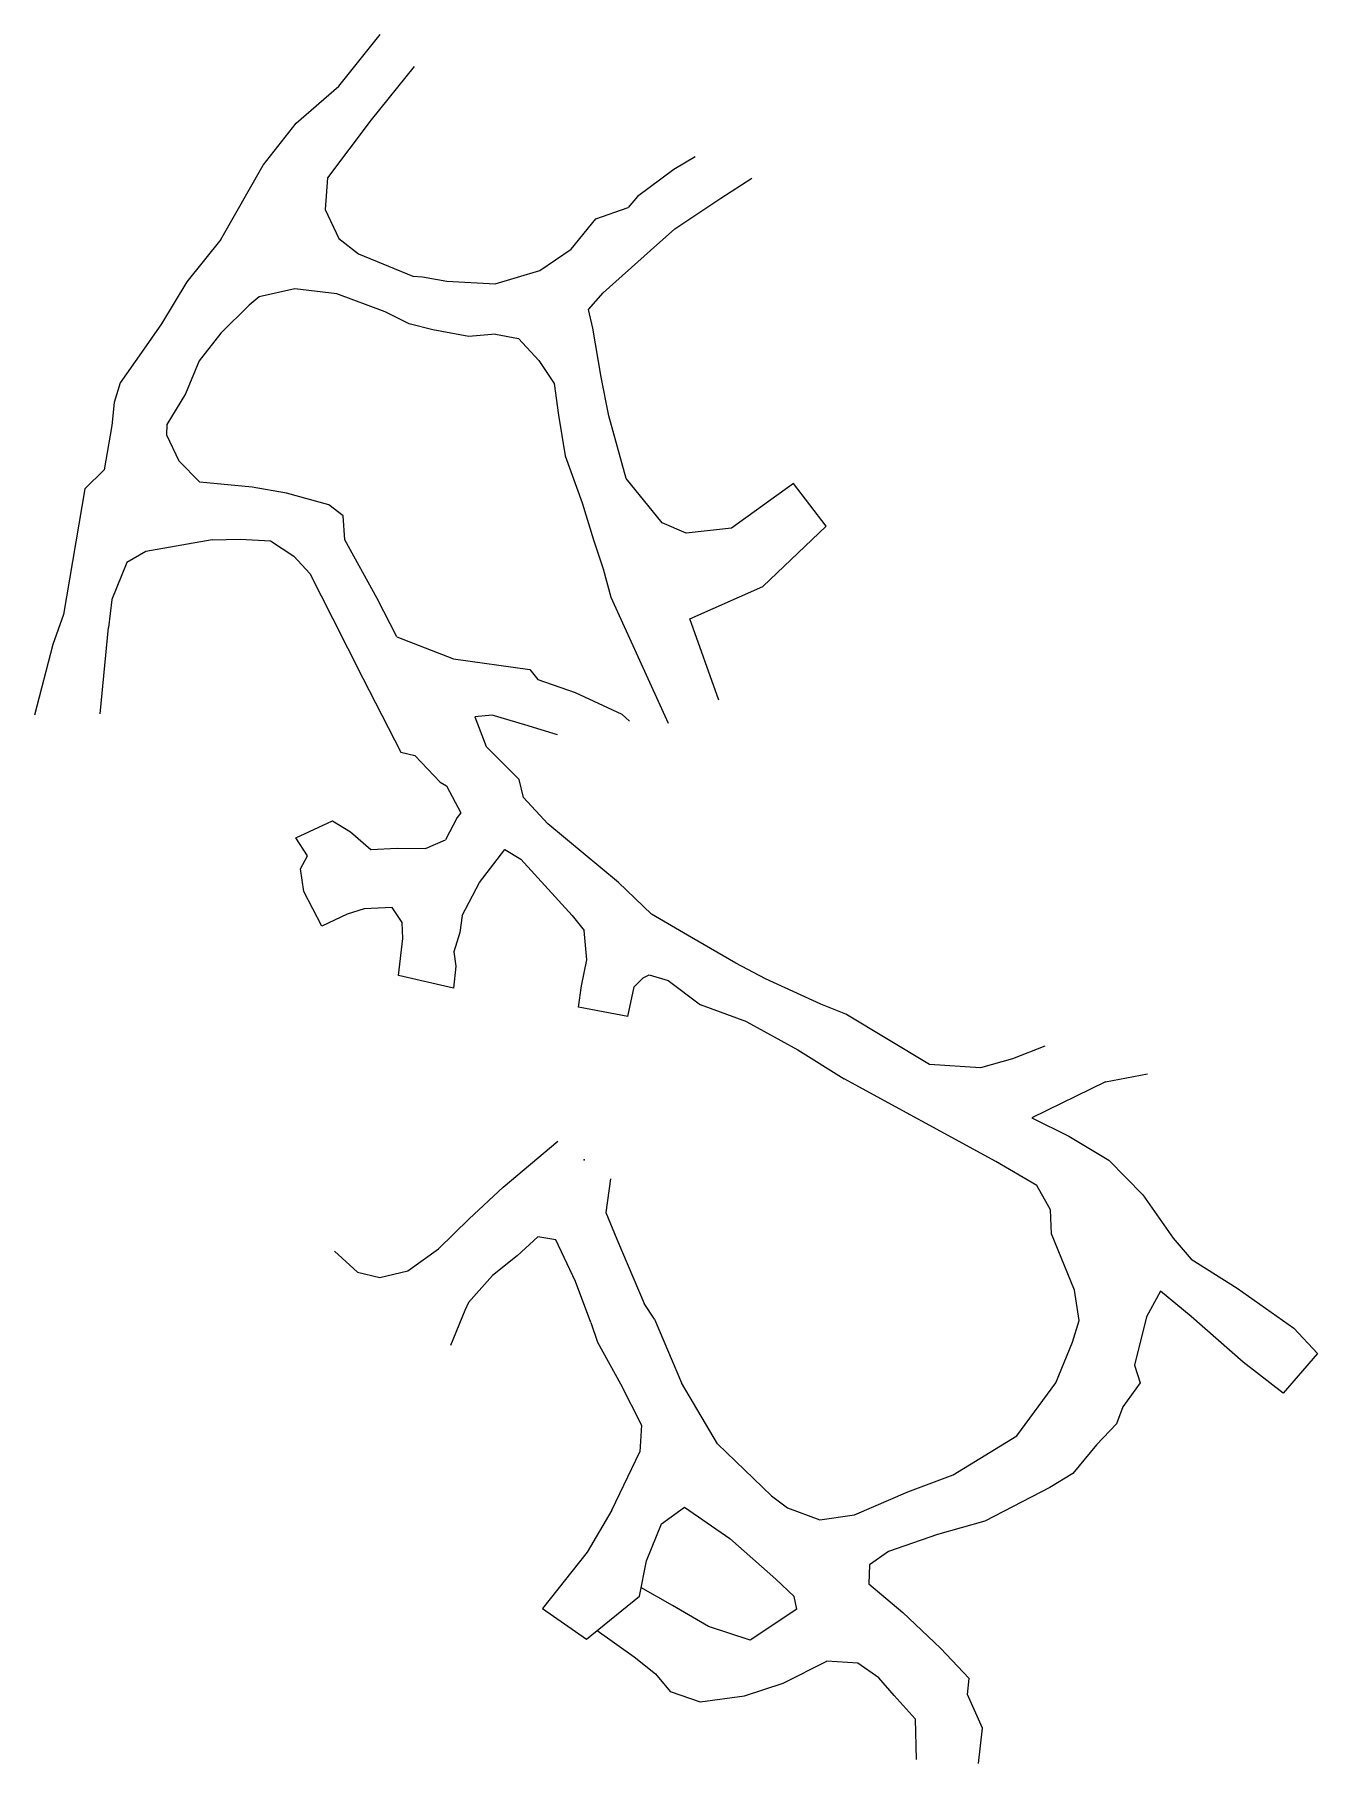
# Model space of a CAD drawing. Header units: millimetres. Extents: x 539601 to 539686, y 4477665 to 4477780.
import ezdxf

# ---------------------------------------------------------------- set-up
doc = ezdxf.new("R2010")
doc.units = ezdxf.units.MM
doc.layers.add('1570', color=220, linetype='Continuous', lineweight=0, true_color=0xff00bf)
doc.layers.add('INIT_COORD', color=5, linetype='Continuous', lineweight=25, true_color=0x0000ff)

msp = doc.modelspace()

# ---------------------------------------------------------------- linework, layer by layer
at = {"layer": '1570'}
for p, q in [((539620.9169, 4477776.457, 1596.028), (539623.6684, 4477779.885, 1596.0167)), ((539625.9314, 4477777.7667, 1596.0688), (539623.055, 4477774.222, 1596.0605)), ((539618.072, 4477773.9911, 1595.9554), (539620.9169, 4477776.457, 1596.028)), ((539615.8871, 4477771.1934, 1595.2748), (539618.072, 4477773.9911, 1595.9554)), ((539623.055, 4477774.222, 1596.0605), (539620.1476, 4477770.3646, 1595.5248)), ((539613.0719, 4477766.261, 1593.9), (539615.8871, 4477771.1934, 1595.2748)), ((539643.2046, 4477770.9093, 1598), (539640.7753, 4477769.1123, 1597.7)), ((539644.6095, 4477771.754, 1598.15), (539643.2046, 4477770.9093, 1598)), ((539620.1476, 4477770.3646, 1595.5248), (539620.0061, 4477768.2481, 1595.345)), ((539646.3183, 4477769.0067, 1597.8), (539648.3823, 4477770.3294, 1598)), ((539640.7753, 4477769.1123, 1597.7), (539640.1539, 4477768.3862, 1597.5631)), ((539643.2613, 4477766.9691, 1597.45), (539646.3183, 4477769.0067, 1597.8)), ((539620.0061, 4477768.2481, 1595.345), (539620.9067, 4477766.324, 1594.99)), ((539636.3786, 4477765.6181, 1596.3726), (539638.006, 4477767.619, 1597.0496)), ((539638.006, 4477767.619, 1597.0496), (539640.1539, 4477768.3862, 1597.5631)), ((539620.9067, 4477766.324, 1594.99), (539622.2166, 4477765.3014, 1594.8053)), ((539641.6466, 4477765.5304, 1597.2246), (539643.2613, 4477766.9691, 1597.45)), ((539613.0719, 4477766.261, 1593.9), (539610.8057, 4477763.4312, 1593.3)), ((539622.2166, 4477765.3014, 1594.8053), (539625.8393, 4477763.8112, 1594.7812)), ((539634.2732, 4477764.1991, 1595.8954), (539636.3786, 4477765.6181, 1596.3726)), ((539641.6466, 4477765.5304, 1597.2246), (539638.4869, 4477762.717, 1596.6418)), ((539631.3034, 4477763.3119, 1595.2072), (539634.2732, 4477764.1991, 1595.8954)), ((539610.8057, 4477763.4312, 1593.3), (539609.1108, 4477760.6508, 1592.7)), ((539617.9904, 4477762.9722, 1594.4396), (539615.6092, 4477762.4376, 1593.7236)), ((539620.7685, 4477762.6319, 1594.8582), (539617.9904, 4477762.9722, 1594.4396)), ((539625.8393, 4477763.8112, 1594.7812), (539626.4681, 4477763.7787, 1594.7491)), ((539626.4681, 4477763.7787, 1594.7491), (539628.0998, 4477763.4787, 1594.8846)), ((539628.0998, 4477763.4787, 1594.8846), (539631.3034, 4477763.3119, 1595.2072)), ((539614.9499, 4477761.893, 1593.35), (539613.0583, 4477760.0242, 1592.75)), ((539615.6092, 4477762.4376, 1593.7236), (539614.9499, 4477761.893, 1593.35)), ((539623.9973, 4477761.4397, 1594.9369), (539620.7685, 4477762.6319, 1594.8582)), ((539637.5243, 4477761.5965, 1596.3879), (539638.4869, 4477762.717, 1596.6418)), ((539609.1108, 4477760.6508, 1592.7), (539607.786, 4477758.7474, 1592.01)), ((539625.5841, 4477760.6346, 1594.8829), (539623.9973, 4477761.4397, 1594.9369)), ((539627.1625, 4477760.2563, 1595.0529), (539625.5841, 4477760.6346, 1594.8829)), ((539637.8178, 4477760.3642, 1596.4155), (539637.5243, 4477761.5965, 1596.3879)), ((539613.0583, 4477760.0242, 1592.75), (539611.626, 4477758.1848, 1592.1)), ((539629.5595, 4477759.796, 1595.2397), (539627.1625, 4477760.2563, 1595.0529)), ((539631.3396, 4477759.9591, 1595.3646), (539629.5595, 4477759.796, 1595.2397)), ((539631.3396, 4477759.9591, 1595.3646), (539632.8672, 4477759.662, 1595.6633)), ((539632.8672, 4477759.662, 1595.6633), (539634.2134, 4477758.2059, 1596.1929)), ((539638.3719, 4477757.0942, 1596.9929), (539637.8178, 4477760.3642, 1596.4155)), ((539607.786, 4477758.7474, 1592.01), (539606.3707, 4477756.7245, 1591.8)), ((539611.626, 4477758.1848, 1592.1), (539610.7153, 4477755.9858, 1591.85)), ((539634.2134, 4477758.2059, 1596.1929), (539635.2424, 4477756.6761, 1596.7446)), ((539606.3707, 4477756.7245, 1591.8), (539605.9728, 4477755.4194, 1591.5)), ((539610.7153, 4477755.9858, 1591.85), (539609.4658, 4477753.9399, 1591.0699)), ((539635.2424, 4477756.6761, 1596.7446), (539635.5239, 4477754.5775, 1597.113)), ((539638.8761, 4477754.5142, 1597.4574), (539638.3719, 4477757.0942, 1596.9929)), ((539605.9728, 4477755.4194, 1591.5), (539605.8153, 4477753.8708, 1591.05)), ((539605.8153, 4477753.8708, 1591.05), (539605.3058, 4477750.9239, 1590.2318)), ((539609.4658, 4477753.9399, 1591.0699), (539609.4402, 4477753.2652, 1590.9871)), ((539635.5239, 4477754.5775, 1597.113), (539635.9589, 4477751.8582, 1597.8784)), ((539640.0381, 4477750.3471, 1598.4281), (539638.8761, 4477754.5142, 1597.4574)), ((539609.4402, 4477753.2652, 1590.9871), (539610.257, 4477751.5301, 1590.1826)), ((539611.6555, 4477750.1058, 1589.8672), (539610.257, 4477751.5301, 1590.1826)), ((539635.9589, 4477751.8582, 1597.8784), (539637.0926, 4477748.7376, 1598.6799)), ((539604.0151, 4477749.6655, 1589.3831), (539605.3058, 4477750.9239, 1590.2318)), ((539642.4326, 4477747.4183, 1599.7383), (539640.0381, 4477750.3471, 1598.4281)), ((539604.0151, 4477749.6655, 1589.3831), (539602.5858, 4477741.3055, 1588.2985)), ((539615.1473, 4477749.7792, 1589.5179), (539611.6555, 4477750.1058, 1589.8672)), ((539617.4355, 4477749.3726, 1589.5291), (539615.1473, 4477749.7792, 1589.5179)), ((539620.247, 4477748.6086, 1589.5129), (539617.4355, 4477749.3726, 1589.5291)), ((539651.156, 4477750.02, 1600), (539647.042, 4477747.06, 1600)), ((539653.335, 4477747.18, 1600), (539651.156, 4477750.02, 1600)), ((539621.1971, 4477747.8752, 1589.5807), (539620.247, 4477748.6086, 1589.5129)), ((539637.0926, 4477748.7376, 1598.6799), (539637.8465, 4477746.2857, 1599.2205)), ((539621.3155, 4477746.2719, 1589.5782), (539621.1971, 4477747.8752, 1589.5807)), ((539644.0299, 4477746.7247, 1599.9489), (539642.4326, 4477747.4183, 1599.7383)), ((539647.042, 4477747.06, 1600), (539644.0299, 4477746.7247, 1599.9489)), ((539649.113, 4477743.18, 1600), (539653.335, 4477747.18, 1600)), ((539612.4955, 4477746.2809, 1589.95), (539608.0811, 4477745.5064, 1589.95)), ((539612.4955, 4477746.2809, 1589.95), (539614.3536, 4477746.3147, 1589.5001)), ((539614.3536, 4477746.3147, 1589.5001), (539616.3731, 4477746.22, 1589.4482)), ((539616.3731, 4477746.22, 1589.4482), (539617.9197, 4477745.1944, 1589.4801)), ((539623.4581, 4477742.3772, 1589.6641), (539621.3155, 4477746.2719, 1589.5782)), ((539637.8465, 4477746.2857, 1599.2205), (539638.4991, 4477744.3534, 1599.8405)), ((539606.8136, 4477744.7634, 1589.5145), (539605.817, 4477742.3146, 1588.6302)), ((539608.0811, 4477745.5064, 1589.95), (539606.8136, 4477744.7634, 1589.5145)), ((539617.9197, 4477745.1944, 1589.4801), (539618.9716, 4477744.045, 1589.5068)), ((539618.9716, 4477744.045, 1589.5068), (539620.4856, 4477741.0568, 1589.7048)), ((539638.4991, 4477744.3534, 1599.8405), (539639.0076, 4477742.4697, 1600.0773)), ((539605.817, 4477742.3146, 1588.6302), (539605.5835, 4477740.4349, 1588.2148)), ((539624.7771, 4477739.8315, 1589.7949), (539623.4581, 4477742.3772, 1589.6641)), ((539639.0076, 4477742.4697, 1600.0773), (539642.8153, 4477734.0732, 1601.4968)), ((539644.2545, 4477741.0212, 1600.4504), (539649.113, 4477743.18, 1600)), ((539602.5858, 4477741.3055, 1588.2985), (539601.8953, 4477739.3251, 1587.9166)), ((539620.4856, 4477741.0568, 1589.7048), (539622.517, 4477737.0848, 1589.5562)), ((539646.185, 4477735.6013, 1601.4919), (539644.2545, 4477741.0212, 1600.4504)), ((539605.0352, 4477734.7027, 1584.6764), (539605.5835, 4477740.4349, 1588.2148)), ((539601.8953, 4477739.3251, 1587.9166), (539600.6697, 4477734.6215, 1586.8535)), ((539624.7771, 4477739.8315, 1589.7949), (539628.5336, 4477738.3585, 1590.2393)), ((539628.5336, 4477738.3585, 1590.2393), (539633.625, 4477737.6606, 1590.6348)), ((539633.625, 4477737.6606, 1590.6348), (539634.1438, 4477736.9884, 1590.6696)), ((539622.517, 4477737.0848, 1589.5562), (539625.032, 4477732.1582, 1589.9052)), ((539634.1438, 4477736.9884, 1590.6696), (539636.6375, 4477736.1272, 1590.777)), ((539636.6375, 4477736.1272, 1590.777), (539639.7341, 4477734.6705, 1590.9548)), ((539631.1145, 4477734.6094, 1590.3965), (539629.9507, 4477734.5074, 1590.2343)), ((539629.9507, 4477734.5074, 1590.2343), (539630.7123, 4477732.5237, 1590.0869)), ((539633.2826, 4477733.9792, 1590.709), (539631.1145, 4477734.6094, 1590.3965)), ((539639.7341, 4477734.6705, 1590.9548), (539640.2387, 4477734.2206, 1590.8434)), ((539635.4488, 4477733.3068, 1590.8895), (539633.2826, 4477733.9792, 1590.709)), ((539625.032, 4477732.1582, 1589.9052), (539625.9578, 4477731.9398, 1589.9366)), ((539625.9578, 4477731.9398, 1589.9366), (539627.6586, 4477730.1482, 1589.8571)), ((539632.9069, 4477730.3351, 1590.4928), (539630.7123, 4477732.5237, 1590.0869)), ((539627.6586, 4477730.1482, 1589.8571), (539628.0668, 4477729.9221, 1590.3373)), ((539628.0668, 4477729.9221, 1590.3373), (539629.0273, 4477728.1233, 1590.4249)), ((539633.2083, 4477729.1347, 1590.6279), (539632.9069, 4477730.3351, 1590.4928)), ((539634.8142, 4477727.3861, 1590.7081), (539633.2083, 4477729.1347, 1590.6279)), ((539618.0577, 4477726.4438, 1590.9779), (539620.4971, 4477727.5759, 1591.1213)), ((539620.4971, 4477727.5759, 1591.1213), (539621.6931, 4477726.8477, 1590.8132)), ((539628.7761, 4477727.8137, 1590.764), (539628.011, 4477726.3114, 1590.9054)), ((539629.0273, 4477728.1233, 1590.4249), (539628.7761, 4477727.8137, 1590.764)), ((539639.518, 4477723.4804, 1590.4056), (539634.8142, 4477727.3861, 1590.7081)), ((539618.8219, 4477725.2596, 1590.8994), (539618.0577, 4477726.4438, 1590.9779)), ((539621.6931, 4477726.8477, 1590.8132), (539623.0458, 4477725.6871, 1590.662)), ((539626.68, 4477725.7473, 1590.86), (539628.011, 4477726.3114, 1590.9054)), ((539618.3544, 4477724.3902, 1590.8394), (539618.8219, 4477725.2596, 1590.8994)), ((539623.0458, 4477725.6871, 1590.662), (539624.7937, 4477725.7766, 1590.6703)), ((539624.7937, 4477725.7766, 1590.6703), (539626.68, 4477725.7473, 1590.86)), ((539630.2708, 4477723.4929, 1590.7854), (539631.9597, 4477725.6742, 1590.7107)), ((539631.9597, 4477725.6742, 1590.7107), (539633.0231, 4477725.0318, 1590.5931)), ((539633.0231, 4477725.0318, 1590.5931), (539636.4391, 4477721.282, 1590.5179)), ((539618.5912, 4477722.8827, 1590.7382), (539618.3544, 4477724.3902, 1590.8394)), ((539619.7896, 4477720.5836, 1590.6794), (539618.5912, 4477722.8827, 1590.7382)), ((539629.1211, 4477721.2943, 1590.8571), (539630.2708, 4477723.4929, 1590.7854)), ((539641.717, 4477721.3879, 1590.4229), (539639.518, 4477723.4804, 1590.4056)), ((539622.6031, 4477721.7381, 1590.515), (539621.4673, 4477721.3799, 1590.5238)), ((539624.4693, 4477721.8163, 1590.6624), (539622.6031, 4477721.7381, 1590.515)), ((539625.1157, 4477720.8216, 1590.8), (539624.4693, 4477721.8163, 1590.6624)), ((539621.4673, 4477721.3799, 1590.5238), (539619.7896, 4477720.5836, 1590.6794)), ((539625.1663, 4477719.7481, 1590.8), (539625.1157, 4477720.8216, 1590.8)), ((539629.1211, 4477721.2943, 1590.8571), (539628.9696, 4477720.148, 1590.8)), ((539636.4391, 4477721.282, 1590.5179), (539637.2263, 4477720.2965, 1590.4836)), ((539644.381, 4477719.8278, 1590.4196), (539641.717, 4477721.3879, 1590.4229)), ((539624.8796, 4477717.3066, 1590.8), (539625.1663, 4477719.7481, 1590.8)), ((539628.9696, 4477720.148, 1590.8), (539628.5597, 4477718.8747, 1590.8)), ((539637.4208, 4477718.3341, 1590.4), (539637.2263, 4477720.2965, 1590.4836)), ((539647.3338, 4477718.1089, 1590.3176), (539644.381, 4477719.8278, 1590.4196)), ((539628.5597, 4477718.8747, 1590.8), (539628.6967, 4477717.9196, 1590.8)), ((539637.0619, 4477716.6152, 1590.504), (539637.4208, 4477718.3341, 1590.4)), ((539649.288, 4477717.0762, 1590.5222), (539647.3338, 4477718.1089, 1590.3176)), ((539628.5398, 4477716.4467, 1590.8), (539624.8796, 4477717.3066, 1590.8)), ((539628.6967, 4477717.9196, 1590.8), (539628.5398, 4477716.4467, 1590.8)), ((539640.549, 4477716.5508, 1590.3918), (539641.1553, 4477717.1385, 1590.3981)), ((539641.1553, 4477717.1385, 1590.3981), (539641.552, 4477717.3464, 1590.4381)), ((539641.552, 4477717.3464, 1590.4381), (539642.812, 4477716.9551, 1590.3462)), ((539642.812, 4477716.9551, 1590.3462), (539644.9693, 4477715.343, 1590.4576)), ((539652.985, 4477715.4014, 1590.2216), (539649.288, 4477717.0762, 1590.5222)), ((539636.8471, 4477715.1921, 1590.45), (539637.0619, 4477716.6152, 1590.504)), ((539640.145, 4477714.5642, 1590.4171), (539640.549, 4477716.5508, 1590.3918)), ((539640.145, 4477714.5642, 1590.4171), (539636.8471, 4477715.1921, 1590.45)), ((539648.0539, 4477714.2075, 1590.4875), (539644.9693, 4477715.343, 1590.4576)), ((539654.6455, 4477714.7297, 1590.1176), (539652.985, 4477715.4014, 1590.2216)), ((539660.2146, 4477711.3833, 1590.4017), (539654.6455, 4477714.7297, 1590.1176)), ((539648.0539, 4477714.2075, 1590.4875), (539651.4566, 4477712.3462, 1589.9653)), ((539651.4566, 4477712.3462, 1589.9653), (539654.5277, 4477710.4348, 1590.2001)), ((539667.8859, 4477712.5985, 1589.1121), (539665.7228, 4477711.7437, 1589.635)), ((539663.6032, 4477711.1653, 1590.1412), (539660.2146, 4477711.3833, 1590.4017)), ((539665.7228, 4477711.7437, 1589.635), (539663.6032, 4477711.1653, 1590.1412)), ((539664.6279, 4477704.9153, 1590.365), (539654.5277, 4477710.4348, 1590.2001)), ((539671.9062, 4477710.222, 1588.7587), (539667.0081, 4477707.8262, 1590.3015)), ((539671.9062, 4477710.222, 1588.7587), (539674.7039, 4477710.7565, 1588.443)), ((539667.0081, 4477707.8262, 1590.3015), (539669.4857, 4477706.6064, 1590.203)), ((539669.4857, 4477706.6064, 1590.203), (539672.1302, 4477705.0226, 1590.181)), ((539631.8374, 4477703.2104, 1584.1104), (539635.4804, 4477706.2753, 1583.5719)), ((539667.3487, 4477703.3333, 1590.1927), (539664.6279, 4477704.9153, 1590.365)), ((539672.1302, 4477705.0226, 1590.181), (539674.3942, 4477702.7072, 1590.2802)), ((539629.592, 4477701.1052, 1584.528), (539631.8374, 4477703.2104, 1584.1104)), ((539638.9833, 4477703.7789, 1583.5499), (539638.6694, 4477701.5353, 1583.8724)), ((539668.2479, 4477701.7064, 1590.2704), (539667.3487, 4477703.3333, 1590.1927)), ((539674.3942, 4477702.7072, 1590.2802), (539676.4215, 4477699.8186, 1590.2985)), ((539627.5353, 4477699.1096, 1584.4105), (539629.592, 4477701.1052, 1584.528)), ((539638.6694, 4477701.5353, 1583.8724), (539639.3957, 4477699.7585, 1584.1044)), ((539668.3181, 4477700.1104, 1590.3304), (539668.2479, 4477701.7064, 1590.2704)), ((539634.1441, 4477699.9173, 1584.2727), (539632.773, 4477698.6396, 1584.413)), ((539635.3554, 4477699.7097, 1584.2545), (539634.1441, 4477699.9173, 1584.2727)), ((539636.6603, 4477696.9517, 1584.1818), (539635.3554, 4477699.7097, 1584.2545)), ((539639.3957, 4477699.7585, 1584.1044), (539641.2148, 4477695.4838, 1584.3557)), ((539669.8641, 4477696.3674, 1590.4154), (539668.3181, 4477700.1104, 1590.3304)), ((539676.4215, 4477699.8186, 1590.2985), (539677.6182, 4477698.4193, 1590.2197)), ((539620.6156, 4477698.9582, 1583.328), (539622.148, 4477697.5685, 1583.8196)), ((539625.513, 4477697.6543, 1584.2332), (539627.5353, 4477699.1096, 1584.4105)), ((539632.773, 4477698.6396, 1584.413), (539631.138, 4477697.332, 1584.433)), ((539622.148, 4477697.5685, 1583.8196), (539623.6406, 4477697.2143, 1584.0959)), ((539623.6406, 4477697.2143, 1584.0959), (539625.513, 4477697.6543, 1584.2332)), ((539631.138, 4477697.332, 1584.433), (539629.5279, 4477695.5478, 1584.3829)), ((539677.6182, 4477698.4193, 1590.2197), (539680.6683, 4477696.5081, 1590.2581)), ((539637.6671, 4477694.2094, 1584.2347), (539636.6603, 4477696.9517, 1584.1818)), ((539670.1642, 4477694.3533, 1590.3235), (539669.8641, 4477696.3674, 1590.4154)), ((539675.5707, 4477696.3069, 1590.4388), (539674.6342, 4477694.5863, 1590.4961)), ((539677.6056, 4477694.6049, 1590.4041), (539675.5707, 4477696.3069, 1590.4388)), ((539680.6683, 4477696.5081, 1590.2581), (539684.4398, 4477693.8476, 1590.236)), ((539629.3015, 4477695.0093, 1584.5356), (539628.3394, 4477692.6891, 1584.5975)), ((539629.5279, 4477695.5478, 1584.3829), (539629.3015, 4477695.0093, 1584.5356)), ((539641.9111, 4477694.4328, 1584.1705), (539641.2148, 4477695.4838, 1584.3557)), ((539637.6671, 4477694.2094, 1584.2347), (539638.121, 4477692.9032, 1584.1757)), ((539641.9111, 4477694.4328, 1584.1705), (539643.7112, 4477690.2114, 1584.4594)), ((539669.7117, 4477692.9102, 1590.3252), (539670.1642, 4477694.3533, 1590.3235)), ((539674.6342, 4477694.5863, 1590.4961), (539673.8461, 4477691.369, 1590.2385)), ((539681.086, 4477691.5877, 1590.2401), (539677.6056, 4477694.6049, 1590.4041)), ((539638.121, 4477692.9032, 1584.1757), (539639.6551, 4477690.1378, 1584.0424)), ((539668.6216, 4477690.1952, 1589.825), (539669.7117, 4477692.9102, 1590.3252)), ((539684.4398, 4477693.8476, 1590.236), (539686.0161, 4477692.1516, 1590.2666)), ((539683.734, 4477689.5096, 1590.3396), (539681.086, 4477691.5877, 1590.2401)), ((539686.0161, 4477692.1516, 1590.2666), (539683.734, 4477689.5096, 1590.3396)), ((539673.8461, 4477691.369, 1590.2385), (539674.224, 4477690.2042, 1590.2319)), ((539639.6551, 4477690.1378, 1584.0424), (539641.0461, 4477687.3967, 1584.6626)), ((539646.093, 4477686.1434, 1585.2952), (539643.7112, 4477690.2114, 1584.4594)), ((539666.0082, 4477686.68, 1589.2711), (539668.6216, 4477690.1952, 1589.825)), ((539674.224, 4477690.2042, 1590.2319), (539673.0784, 4477688.5978, 1590.0176)), ((539673.0784, 4477688.5978, 1590.0176), (539672.6556, 4477687.4733, 1589.984)), ((539641.0461, 4477687.3967, 1584.6626), (539640.9337, 4477685.6066, 1585.0186)), ((539672.6556, 4477687.4733, 1589.984), (539671.3266, 4477686.0856, 1589.8195)), ((539646.093, 4477686.1434, 1585.2952), (539649.6912, 4477682.6844, 1586.377)), ((539661.7763, 4477684.0842, 1588.6669), (539666.0082, 4477686.68, 1589.2711)), ((539671.3266, 4477686.0856, 1589.8195), (539669.7463, 4477684.1666, 1589.5837)), ((539639.0793, 4477681.7261, 1585.3381), (539640.9337, 4477685.6066, 1585.0186)), ((539658.7742, 4477682.9505, 1588.2662), (539661.7763, 4477684.0842, 1588.6669)), ((539669.7463, 4477684.1666, 1589.5837), (539668.21, 4477683.24, 1589.4858)), ((539649.6912, 4477682.6844, 1586.377), (539650.7697, 4477681.8939, 1586.5645)), ((539655.2222, 4477681.4117, 1587.6256), (539658.7742, 4477682.9505, 1588.2662)), ((539668.21, 4477683.24, 1589.4858), (539663.879, 4477680.9898, 1588.8081)), ((539639.0793, 4477681.7261, 1585.3381), (539637.4406, 4477678.9365, 1585.0524)), ((539642.37, 4477680.8219, 1585.429), (539643.9058, 4477681.9229, 1585.4731)), ((539643.9058, 4477681.9229, 1585.4731), (539646.9241, 4477679.8557, 1586.4438)), ((539650.7697, 4477681.8939, 1586.5645), (539652.9072, 4477681.0882, 1587.0197)), ((539652.9072, 4477681.0882, 1587.0197), (539655.2222, 4477681.4117, 1587.6256)), ((539641.3813, 4477678.3664, 1585.3142), (539642.37, 4477680.8219, 1585.429)), ((539660.731, 4477680.1075, 1588.4185), (539657.4861, 4477678.9916, 1587.9829)), ((539663.879, 4477680.9898, 1588.8081), (539660.731, 4477680.1075, 1588.4185)), ((539637.4406, 4477678.9365, 1585.0524), (539634.4538, 4477675.2009, 1585.8585)), ((539649.975, 4477677.1525, 1586.948), (539646.9241, 4477679.8557, 1586.4438)), ((539657.4861, 4477678.9916, 1587.9829), (539656.2252, 4477678.0908, 1587.7792)), ((539640.9049, 4477676.0157, 1584.8262), (539641.3813, 4477678.3664, 1585.3142)), ((539656.2252, 4477678.0908, 1587.7792), (539656.1735, 4477676.8416, 1587.8066)), ((539651.207, 4477676.0005, 1587.1101), (539649.975, 4477677.1525, 1586.948)), ((539656.1735, 4477676.8416, 1587.8066), (539658.4415, 4477674.9269, 1587.6887)), ((539637.3833, 4477673.1417, 1587.4312), (539640.9049, 4477676.0157, 1584.8262)), ((539643.1196, 4477675.3864, 1586.5699), (539641.0074, 4477676.5813, 1586.4575)), ((539651.3802, 4477675.1569, 1587.1777), (539651.207, 4477676.0005, 1587.1101)), ((539634.4538, 4477675.2009, 1585.8585), (539637.3833, 4477673.1417, 1587.4312)), ((539645.508, 4477674.0046, 1586.9138), (539643.1196, 4477675.3864, 1586.5699)), ((539651.3802, 4477675.1569, 1587.1777), (539648.2803, 4477673.0831, 1587.1613)), ((539660.9498, 4477672.5524, 1588.1499), (539658.4415, 4477674.9269, 1587.6887)), ((539638.1061, 4477673.7316, 1586.4168), (539640.5586, 4477671.9854, 1586.5985)), ((539648.2803, 4477673.0831, 1587.1613), (539645.508, 4477674.0046, 1586.9138)), ((539662.8576, 4477670.5399, 1588.7913), (539660.9498, 4477672.5524, 1588.1499)), ((539640.5586, 4477671.9854, 1586.5985), (539641.9695, 4477670.8469, 1586.6793)), ((539650.4703, 4477670.2271, 1587.2291), (539653.3863, 4477671.6986, 1587.349)), ((539655.4394, 4477671.5455, 1587.618), (539653.3863, 4477671.6986, 1587.349)), ((539656.8314, 4477670.586, 1588.0137), (539655.4394, 4477671.5455, 1587.618)), ((539641.9695, 4477670.8469, 1586.6793), (539642.9503, 4477669.6789, 1586.7744)), ((539647.8957, 4477669.3752, 1587.1121), (539650.4703, 4477670.2271, 1587.2291)), ((539657.8675, 4477669.4055, 1588.0458), (539656.8314, 4477670.586, 1588.0137)), ((539662.7373, 4477669.4815, 1588.7804), (539662.8576, 4477670.5399, 1588.7913)), ((539642.9503, 4477669.6789, 1586.7744), (539644.9613, 4477668.9785, 1586.9113)), ((539644.9613, 4477668.9785, 1586.9113), (539647.8957, 4477669.3752, 1587.1121)), ((539657.8675, 4477669.4055, 1588.0458), (539659.2627, 4477667.8496, 1588.6211)), ((539663.733, 4477667.2246, 1588.7097), (539662.7373, 4477669.4815, 1588.7804)), ((539659.2627, 4477667.8496, 1588.6211), (539659.322, 4477665.1412, 1588.8472)), ((539663.4626, 4477664.8866, 1588.7988), (539663.733, 4477667.2246, 1588.7097))]:
    msp.add_line(p, q, dxfattribs=at)
at = {"layer": 'INIT_COORD', "linetype": 'ByBlock'}
msp.add_point((539637.2318, 4477705.0271, 1583.5609), dxfattribs=at)

doc.saveas('drawing.dxf')
